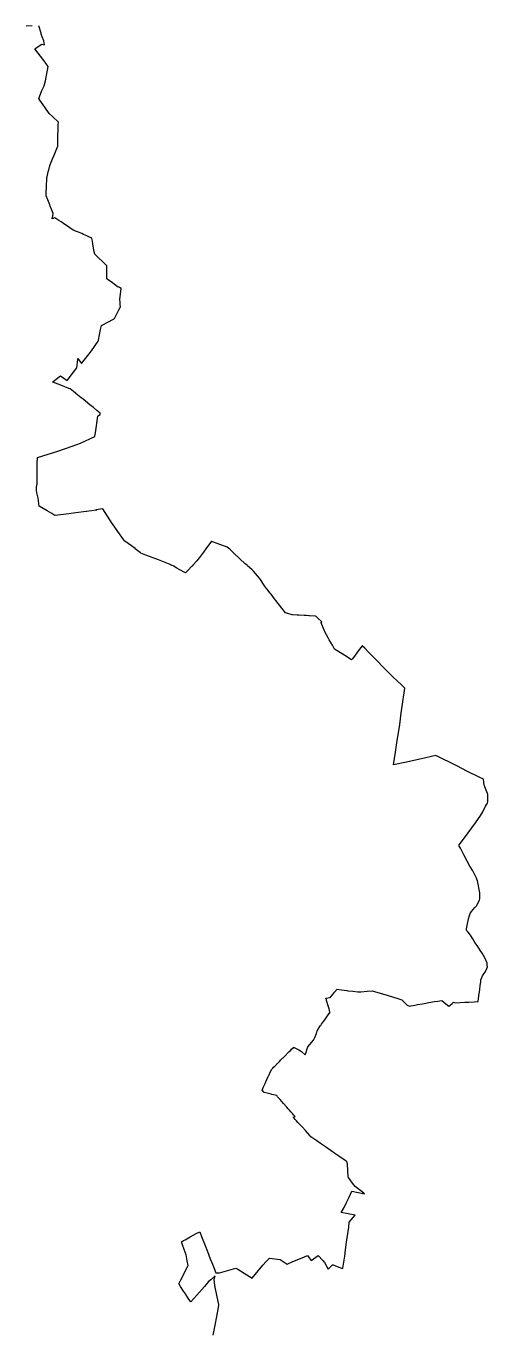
# Model space of a CAD drawing. Header units: metres. Extents: x 291186 to 378809, y 1824167 to 1998918.
# Drawn here: x 360134 to 375915, y 1867501 to 1912127 of the extents above; entities that cross this region are included whole.
import ezdxf

# ---------------------------------------------------------------- set-up
doc = ezdxf.new("R2010")
doc.units = ezdxf.units.M
doc.layers.add('DISTRICT BOUNDRY', color=86, linetype='Continuous')

msp = doc.modelspace()

# ---------------------------------------------------------------- linework, layer by layer
at = {"layer": 'DISTRICT BOUNDRY'}
for points in [[(360344, 1912132, 0), (360139, 1912124, 0), (360134, 1912130, 0)], [(366529, 1867351, 0), (366593, 1867700, 0), (366650, 1867989, 0), (366723, 1868373, 0), (366717, 1868410, 0), (366665, 1868664, 0), (366585, 1869057, 0), (366556, 1869269, 0), (366590, 1869388, 0), (366446, 1869246, 0), (366405, 1869210, 0), (366372, 1869186, 0), (366225, 1869023, 0), (365965, 1868724, 0), (365761, 1868501, 0), (365721, 1868554, 0), (365654, 1868659, 0), (365594, 1868749, 0), (365593, 1868749, 0), (365583, 1868765, 0), (365518, 1868861, 0), (365415, 1869021, 0), (365352, 1869118, 0), (365363, 1869137, 0), (365425, 1869245, 0), (365508, 1869415, 0), (365662, 1869723, 0), (365670, 1869739, 0), (365639, 1869894, 0), (365604, 1870106, 0), (365537, 1870286, 0), (365479, 1870449, 0), (365442, 1870553, 0), (365514, 1870593, 0), (365565, 1870621, 0), (365745, 1870718, 0), (365947, 1870830, 0), (366073, 1870891, 0), (366132, 1870731, 0), (366154, 1870672, 0), (366252, 1870417, 0), (366328, 1870219, 0), (366427, 1869968, 0), (366498, 1869788, 0), (366619, 1869489, 0), (366619, 1869489, 0), (366743, 1869492, 0), (367305, 1869644, 0), (367364, 1869609, 0), (367675, 1869423, 0), (367855, 1869306, 0), (367965, 1869435, 0), (368228, 1869749, 0), (368333, 1869874, 0), (368337, 1869879, 0), (368448, 1869991, 0), (368636, 1869965, 0), (368816, 1869941, 0), (369058, 1869787, 0), (369253, 1869870, 0), (369566, 1870003, 0), (369754, 1870080, 0), (369810, 1870003, 0), (369881, 1869905, 0), (370115, 1870079, 0), (370273, 1869908, 0), (370326, 1869845, 0), (370460, 1869617, 0), (370551, 1869703, 0), (370610, 1869759, 0), (370629, 1869763, 0), (370824, 1869680, 0), (370944, 1869636, 0), (370950, 1869641, 0), (370959, 1869652, 0), (370984, 1869779, 0), (371023, 1870062, 0), (371051, 1870278, 0), (371087, 1870541, 0), (371158, 1871052, 0), (371176, 1871221, 0), (371379, 1871463, 0), (370906, 1871554, 0), (370999, 1871727, 0), (371080, 1871893, 0), (371174, 1872075, 0), (371260, 1872277, 0), (371697, 1872195, 0), (371677, 1872209, 0), (371568, 1872293, 0), (371377, 1872437, 0), (371291, 1872553, 0), (371146, 1872747, 0), (371141, 1872764, 0), (371127, 1872994, 0), (371114, 1873191, 0), (371109, 1873275, 0), (371067, 1873304, 0), (370823, 1873472, 0), (370689, 1873564, 0), (370561, 1873655, 0), (370448, 1873736, 0), (370364, 1873796, 0), (370301, 1873842, 0), (370200, 1873908, 0), (370070, 1873999, 0), (369867, 1874138, 0), (369829, 1874187, 0), (369680, 1874351, 0), (369576, 1874465, 0), (369540, 1874502, 0), (369480, 1874569, 0), (369419, 1874634, 0), (369372, 1874686, 0), (369332, 1874732, 0), (369294, 1874776, 0), (369256, 1874816, 0), (369325, 1874833, 0), (369273, 1874892, 0), (369234, 1874935, 0), (369177, 1874999, 0), (369135, 1875047, 0), (369090, 1875100, 0), (369045, 1875151, 0), (368929, 1875280, 0), (368811, 1875412, 0), (368729, 1875504, 0), (368715, 1875533, 0), (368706, 1875552, 0), (368705, 1875552, 0), (368531, 1875590, 0), (368509, 1875595, 0), (368369, 1875627, 0), (368266, 1875650, 0), (368206, 1875738, 0), (368252, 1875846, 0), (368303, 1875964, 0), (368329, 1876022, 0), (368362, 1876100, 0), (368408, 1876200, 0), (368419, 1876223, 0), (368425, 1876236, 0), (368486, 1876372, 0), (368487, 1876374, 0), (368527, 1876458, 0), (368530, 1876457, 0), (368552, 1876477, 0), (368563, 1876487, 0), (368593, 1876517, 0), (368637, 1876560, 0), (368665, 1876589, 0), (368704, 1876628, 0), (368719, 1876643, 0), (368735, 1876659, 0), (368746, 1876670, 0), (368758, 1876682, 0), (368772, 1876697, 0), (368784, 1876709, 0), (368795, 1876720, 0), (368844, 1876770, 0), (368898, 1876825, 0), (368914, 1876840, 0), (368972, 1876899, 0), (368984, 1876911, 0), (369033, 1876960, 0), (369045, 1876972, 0), (369095, 1877023, 0), (369114, 1877042, 0), (369180, 1877108, 0), (369209, 1877138, 0), (369269, 1877197, 0), (369275, 1877203, 0), (369317, 1877180, 0), (369449, 1877109, 0), (369548, 1877053, 0), (369671, 1876940, 0), (369671, 1876939, 0), (369679, 1876965, 0), (369737, 1877148, 0), (369760, 1877222, 0), (369828, 1877299, 0), (369954, 1877444, 0), (369955, 1877446, 0), (369998, 1877535, 0), (370053, 1877678, 0), (370072, 1877725, 0), (370075, 1877750, 0), (370095, 1877784, 0), (370099, 1877791, 0), (370105, 1877801, 0), (370188, 1877930, 0), (370202, 1877950, 0), (370233, 1877997, 0), (370292, 1878084, 0), (370348, 1878144, 0), (370437, 1878278, 0), (370439, 1878280, 0), (370520, 1878401, 0), (370518, 1878407, 0), (370486, 1878519, 0), (370447, 1878659, 0), (370414, 1878765, 0), (370404, 1878798, 0), (370397, 1878823, 0), (370380, 1878886, 0), (370527, 1878906, 0), (370603, 1878997, 0), (370674, 1879083, 0), (370761, 1879188, 0), (370909, 1879168, 0), (371098, 1879140, 0), (371133, 1879135, 0), (371305, 1879119, 0), (371471, 1879103, 0), (371574, 1879093, 0), (371786, 1879118, 0), (371955, 1879137, 0), (372504, 1878972, 0), (372835, 1878869, 0), (372971, 1878823, 0), (373157, 1878637, 0), (373235, 1878607, 0), (373287, 1878617, 0), (373413, 1878642, 0), (373511, 1878661, 0), (373677, 1878692, 0), (373741, 1878703, 0), (373899, 1878729, 0), (374090, 1878763, 0), (374209, 1878783, 0), (374340, 1878805, 0), (374474, 1878691, 0), (374575, 1878603, 0), (374615, 1878636, 0), (374689, 1878701, 0), (374740, 1878741, 0), (374798, 1878723, 0), (374966, 1878733, 0), (375124, 1878742, 0), (375262, 1878748, 0), (375450, 1878757, 0), (375577, 1878763, 0), (375610, 1878956, 0), (375634, 1879181, 0), (375646, 1879312, 0), (375669, 1879437, 0), (375679, 1879509, 0), (375704, 1879586, 0), (375732, 1879650, 0), (375828, 1879791, 0), (375878, 1879894, 0), (375896, 1879957, 0), (375891, 1880011, 0), (375895, 1880073, 0), (375822, 1880233, 0), (375766, 1880340, 0), (375715, 1880426, 0), (375660, 1880497, 0), (375545, 1880679, 0), (375469, 1880784, 0), (375397, 1880911, 0), (375315, 1881036, 0), (375246, 1881134, 0), (375228, 1881151, 0), (375205, 1881172, 0), (375194, 1881188, 0), (375188, 1881217, 0), (375189, 1881252, 0), (375252, 1881592, 0), (375283, 1881713, 0), (375308, 1881773, 0), (375352, 1881840, 0), (375463, 1881982, 0), (375520, 1882039, 0), (375539, 1882062, 0), (375627, 1882236, 0), (375639, 1882274, 0), (375644, 1882319, 0), (375636, 1882484, 0), (375556, 1882892, 0), (375541, 1882955, 0), (375531, 1882983, 0), (375401, 1883238, 0), (375302, 1883394, 0), (375204, 1883568, 0), (375092, 1883786, 0), (374979, 1884015, 0), (374934, 1884075, 0), (374930, 1884100, 0), (374937, 1884129, 0), (375050, 1884269, 0), (375239, 1884540, 0), (375493, 1884882, 0), (375671, 1885135, 0), (375743, 1885250, 0), (375836, 1885444, 0), (375903, 1885556, 0), (375909, 1885595, 0), (375909, 1885598, 0), (375913, 1885680, 0), (375915, 1885801, 0), (375912, 1885846, 0), (375901, 1885884, 0), (375876, 1885933, 0), (375811, 1886112, 0), (375798, 1886144, 0), (375784, 1886168, 0), (375764, 1886368, 0), (375617, 1886441, 0), (375218, 1886636, 0), (374849, 1886823, 0), (374141, 1887183, 0), (373647, 1887063, 0), (373071, 1886938, 0), (372686, 1886862, 0), (372753, 1887290, 0), (372805, 1887619, 0), (372908, 1888241, 0), (372955, 1888627, 0), (373076, 1889482, 0), (372969, 1889586, 0), (372671, 1889870, 0), (372539, 1889998, 0), (372321, 1890214, 0), (372137, 1890406, 0), (372025, 1890520, 0), (371836, 1890713, 0), (371707, 1890847, 0), (371618, 1890936, 0), (371531, 1890820, 0), (371283, 1890488, 0), (371259, 1890451, 0), (371194, 1890490, 0), (371087, 1890562, 0), (370733, 1890788, 0), (370677, 1890823, 0), (370602, 1890949, 0), (370492, 1891134, 0), (370452, 1891207, 0), (370347, 1891408, 0), (370344, 1891421, 0), (370323, 1891472, 0), (370222, 1891720, 0), (370235, 1891754, 0), (370089, 1891892, 0), (370041, 1891938, 0), (370027, 1891948, 0), (370027, 1891948, 0), (369823, 1891957, 0), (369800, 1891960, 0), (369713, 1891964, 0), (369632, 1891969, 0), (369450, 1891980, 0), (369394, 1891983, 0), (369238, 1891990, 0), (369225, 1891990, 0), (369221, 1891990, 0), (369081, 1892033, 0), (369071, 1892035, 0), (369003, 1892059, 0), (369001, 1892060, 0), (368995, 1892065, 0), (368871, 1892222, 0), (368672, 1892478, 0), (368635, 1892527, 0), (368623, 1892543, 0), (368504, 1892704, 0), (368501, 1892707, 0), (368474, 1892737, 0), (368357, 1892883, 0), (368348, 1892898, 0), (368283, 1892989, 0), (368238, 1893054, 0), (368162, 1893162, 0), (368109, 1893243, 0), (368044, 1893331, 0), (367904, 1893488, 0), (367856, 1893530, 0), (367856, 1893531, 0), (367852, 1893537, 0), (367701, 1893669, 0), (367683, 1893685, 0), (367619, 1893741, 0), (367607, 1893751, 0), (367594, 1893764, 0), (367459, 1893882, 0), (367449, 1893893, 0), (367221, 1894115, 0), (367220, 1894115, 0), (367191, 1894143, 0), (367091, 1894240, 0), (367008, 1894308, 0), (366783, 1894390, 0), (366507, 1894492, 0), (366482, 1894501, 0), (366470, 1894506, 0), (366279, 1894247, 0), (366199, 1894138, 0), (366123, 1894040, 0), (366058, 1893955, 0), (365998, 1893883, 0), (365967, 1893843, 0), (365833, 1893694, 0), (365829, 1893682, 0), (365793, 1893650, 0), (365791, 1893647, 0), (365671, 1893519, 0), (365585, 1893426, 0), (365367, 1893547, 0), (365290, 1893589, 0), (365196, 1893641, 0), (365192, 1893652, 0), (365092, 1893695, 0), (365086, 1893701, 0), (364998, 1893733, 0), (364654, 1893869, 0), (364231, 1894037, 0), (364052, 1894105, 0), (364047, 1894107, 0), (363865, 1894247, 0), (363860, 1894255, 0), (363737, 1894348, 0), (363513, 1894513, 0), (363496, 1894525, 0), (363464, 1894569, 0), (363267, 1894845, 0), (363087, 1895106, 0), (363075, 1895117, 0), (362839, 1895490, 0), (362761, 1895617, 0), (362521, 1895584, 0), (362543, 1895571, 0), (362194, 1895523, 0), (362183, 1895528, 0), (361834, 1895482, 0), (361595, 1895447, 0), (361129, 1895386, 0), (361112, 1895389, 0), (361008, 1895456, 0), (360848, 1895548, 0), (360582, 1895713, 0), (360552, 1895894, 0), (360542, 1895977, 0), (360506, 1896167, 0), (360492, 1896251, 0), (360488, 1896297, 0), (360494, 1896381, 0), (360510, 1896457, 0), (360508, 1896465, 0), (360516, 1896474, 0), (360512, 1896484, 0), (360515, 1896502, 0), (360510, 1896510, 0), (360514, 1896530, 0), (360510, 1896574, 0), (360511, 1896672, 0), (360515, 1896730, 0), (360516, 1896745, 0), (360514, 1896784, 0), (360516, 1897175, 0), (360518, 1897372, 0), (361223, 1897588, 0), (361713, 1897758, 0), (361867, 1897818, 0), (361989, 1897859, 0), (362477, 1898094, 0), (362488, 1898098, 0), (362501, 1898215, 0), (362581, 1898790, 0), (362612, 1898811, 0), (362662, 1898846, 0), (362663, 1898885, 0), (362546, 1898984, 0), (362434, 1899078, 0), (362316, 1899174, 0), (362079, 1899366, 0), (362012, 1899418, 0), (361905, 1899503, 0), (361749, 1899625, 0), (361637, 1899717, 0), (361589, 1899738, 0), (361315, 1899847, 0), (361047, 1899954, 0), (361043, 1899963, 0), (361118, 1900017, 0), (361314, 1900168, 0), (361541, 1900007, 0), (361758, 1900295, 0), (361864, 1900441, 0), (361902, 1900737, 0), (361905, 1900759, 0), (361934, 1900717, 0), (362026, 1900585, 0), (362123, 1900706, 0), (362293, 1900916, 0), (362369, 1901019, 0), (362597, 1901355, 0), (362608, 1901384, 0), (362681, 1901752, 0), (362706, 1901883, 0), (362735, 1901904, 0), (363123, 1902107, 0), (363130, 1902112, 0), (363151, 1902128, 0), (363302, 1902422, 0), (363355, 1902524, 0), (363350, 1902607, 0), (363345, 1902683, 0), (363340, 1902774, 0), (363384, 1903153, 0), (363323, 1903182, 0), (363277, 1903205, 0), (363260, 1903213, 0), (363249, 1903222, 0), (363140, 1903303, 0), (363087, 1903342, 0), (363036, 1903378, 0), (362950, 1903440, 0), (362894, 1903481, 0), (362894, 1903510, 0), (362893, 1903582, 0), (362896, 1903703, 0), (362896, 1903853, 0), (362895, 1903928, 0), (362789, 1904029, 0), (362728, 1904086, 0), (362635, 1904175, 0), (362594, 1904213, 0), (362537, 1904268, 0), (362478, 1904325, 0), (362463, 1904407, 0), (362440, 1904536, 0), (362414, 1904680, 0), (362399, 1904775, 0), (362384, 1904862, 0), (362378, 1904880, 0), (362305, 1904911, 0), (362212, 1904950, 0), (362098, 1905001, 0), (362033, 1905029, 0), (361923, 1905075, 0), (361827, 1905116, 0), (361749, 1905149, 0), (361743, 1905153, 0), (361633, 1905227, 0), (361512, 1905305, 0), (361426, 1905364, 0), (361413, 1905373, 0), (361334, 1905428, 0), (361256, 1905479, 0), (361183, 1905528, 0), (361115, 1905574, 0), (361021, 1905540, 0), (361045, 1905641, 0), (361063, 1905714, 0), (361018, 1905830, 0), (360961, 1905966, 0), (360940, 1906019, 0), (360871, 1906191, 0), (360817, 1906325, 0), (360818, 1906358, 0), (360820, 1906410, 0), (360825, 1906521, 0), (360826, 1906549, 0), (360829, 1906608, 0), (360835, 1906743, 0), (360840, 1906826, 0), (360846, 1906961, 0), (360849, 1906969, 0), (360892, 1907138, 0), (360909, 1907210, 0), (360933, 1907315, 0), (360941, 1907337, 0), (360946, 1907354, 0), (361016, 1907527, 0), (361041, 1907590, 0), (361091, 1907714, 0), (361115, 1907775, 0), (361159, 1907880, 0), (361209, 1907999, 0), (361214, 1908015, 0), (361215, 1908134, 0), (361217, 1908264, 0), (361220, 1908362, 0), (361221, 1908447, 0), (361225, 1908525, 0), (361227, 1908582, 0), (361229, 1908695, 0), (361232, 1908750, 0), (361237, 1908844, 0), (361045, 1909022, 0), (360927, 1909133, 0), (360775, 1909350, 0), (360601, 1909595, 0), (360566, 1909646, 0), (360659, 1909888, 0), (360675, 1909930, 0), (360749, 1910079, 0), (360794, 1910255, 0), (360892, 1910743, 0), (360786, 1910884, 0), (360771, 1910904, 0), (360735, 1910952, 0), (360432, 1911355, 0), (360543, 1911434, 0), (360675, 1911504, 0), (360757, 1911489, 0), (360742, 1911627, 0), (360687, 1911760, 0), (360647, 1911853, 0), (360646, 1911891, 0), (360564, 1912141, 0)]]:
    msp.add_polyline3d(points, dxfattribs=at)

doc.saveas('drawing.dxf')
